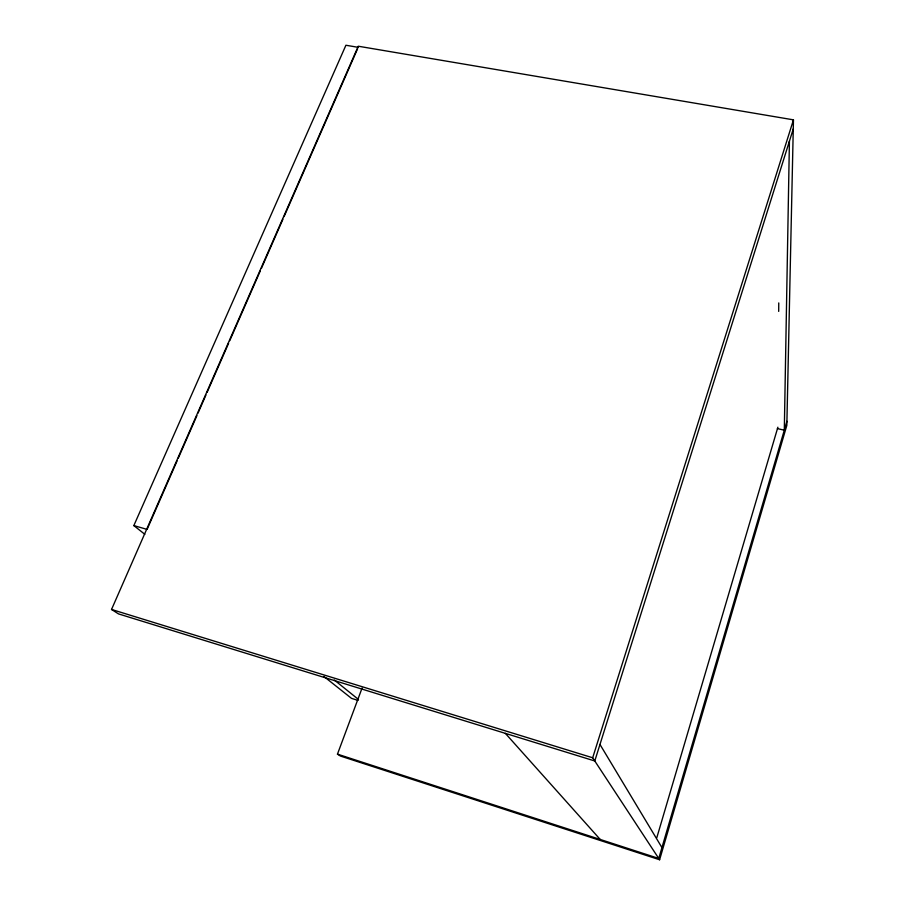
<?xml version="1.0" encoding="UTF-8"?>
<svg xmlns="http://www.w3.org/2000/svg" width="905" height="905" viewBox="0 0 905 905"><rect width="100%" height="100%" fill="white"/><g stroke="black" fill="none" stroke-linecap="round" stroke-linejoin="round"><path stroke-width="1.36" d="M778.696 311.399L778.753 302.926M789.42 141.169L784.307 430.203L777.418 428.608M793.266 128.929L594.777 760.981L118.465 613.884L111.541 609.45L358.267 46.223L793.459 119.845L786.83 425.384L659.609 859.75L340.484 756.071L337.463 754.137L362.079 688.083M786.909 421.289L658.761 858.46L337.463 754.137M656.815 837.668L777.881 427.205M659.609 859.75L592.684 757.779L793.459 119.845M177.097 460.905L147.096 529.402L133.838 525.59L345.914 45.25L358.21 47.332M178.228 458.315L196.905 415.667M198.037 413.087L205.955 394.987M207.087 392.408L228.603 343.289M229.734 340.71L260.289 270.923M261.421 268.332L282.937 219.225M284.068 216.634L357.645 48.621M111.541 609.45L592.684 757.779M358.052 700.413L351.502 698.366L323.843 676.42M133.838 525.59L144.845 534.323M334.296 680.006L358.471 699.463M505.363 733.367L600.185 839.433M599.97 744.453L661.94 847.589"/></g></svg>
